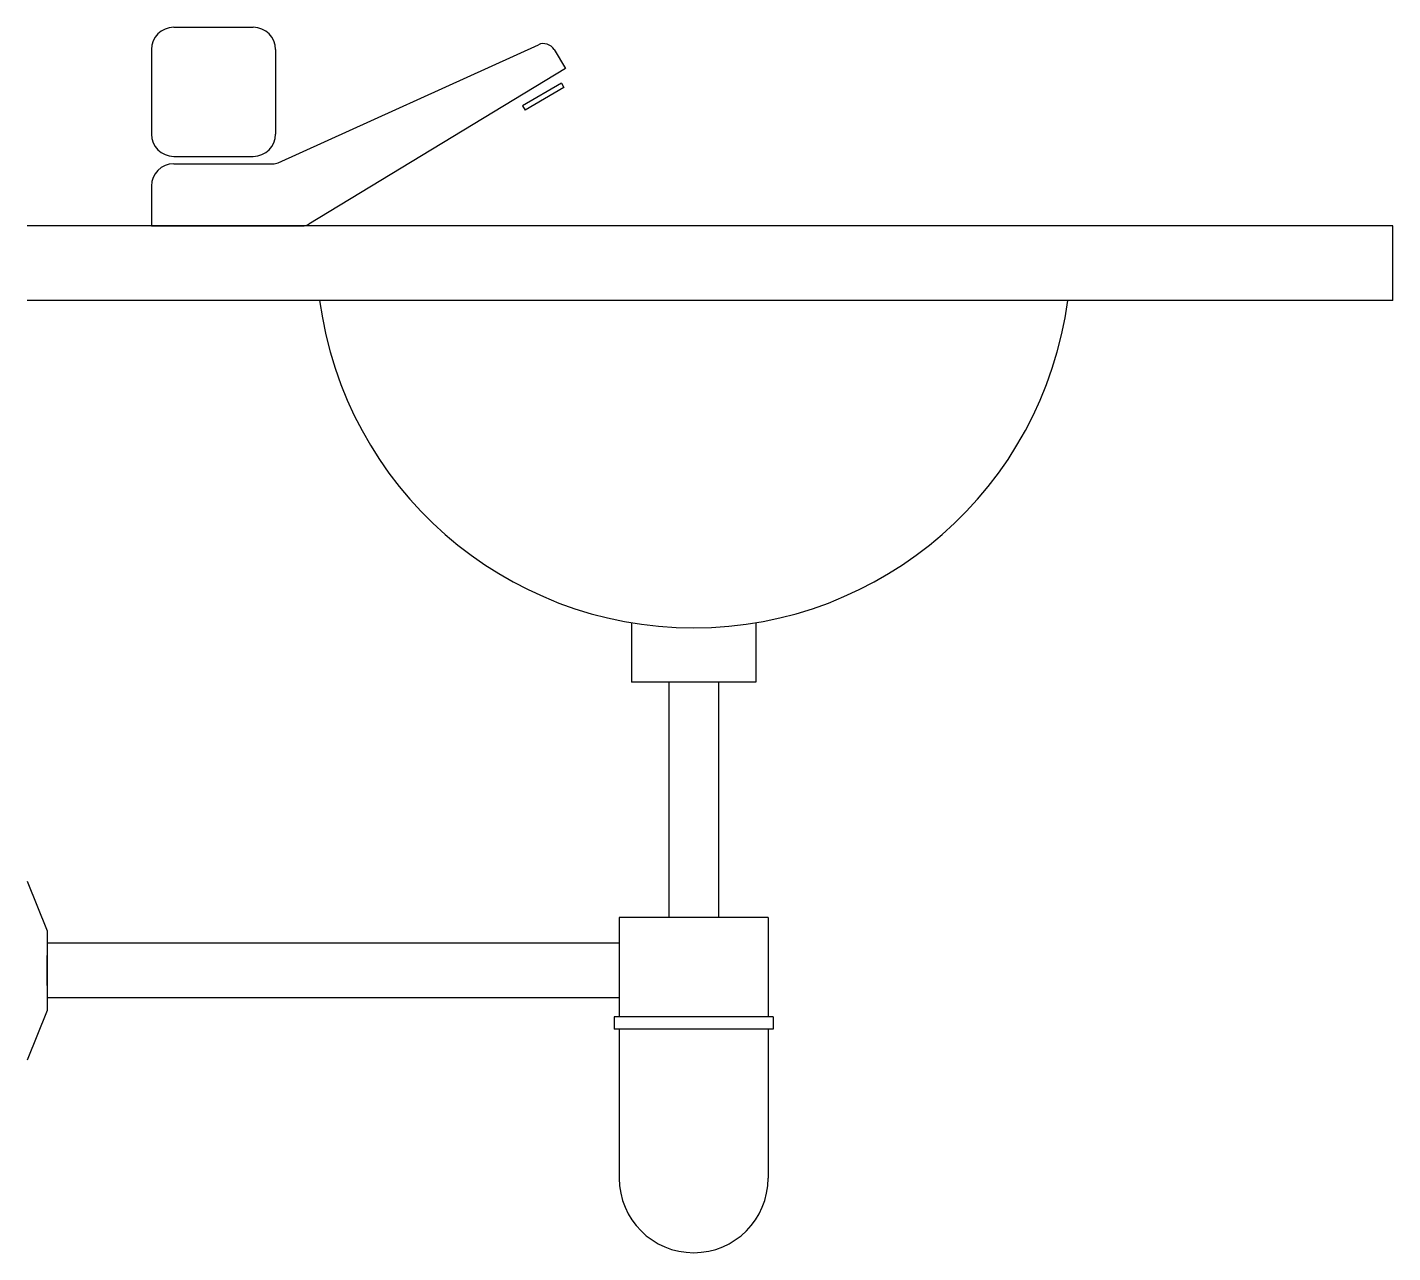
# Model space of a CAD drawing. Header units: millimetres. Extents: x -2898.151 to -2897.601, y 2977.806 to 2978.3.
import ezdxf

# ---------------------------------------------------------------- set-up
doc = ezdxf.new("R2010")
doc.units = ezdxf.units.MM
doc.header["$LTSCALE"] = 10
doc.layers.add('banheiro_louças', color=2, linetype='Continuous')

msp = doc.modelspace()

# ---------------------------------------------------------------- linework, layer by layer
at = {"layer": 'banheiro_louças'}
for p, q in [((-2898.091726060271, 2978.2996920086), (-2898.059726060271, 2978.2996920086)), ((-2898.100726060271, 2978.2906920086), (-2898.100726060271, 2978.256692008601)), ((-2898.050726060271, 2978.2906920086), (-2898.050726060271, 2978.256692008601)), ((-2898.049742240129, 2978.245137882782), (-2897.94486657557, 2978.292668268821)), ((-2897.938524299695, 2978.29070181147), (-2897.93391899504, 2978.283087644396)), ((-2897.93391899504, 2978.283087644396), (-2898.037275345759, 2978.220416585132)), ((-2897.935606464857, 2978.277196791638), (-2897.951253912253, 2978.267992334203)), ((-2897.934592418333, 2978.275472926896), (-2897.950239865729, 2978.266268469462)), ((-2897.935606464857, 2978.277196791638), (-2897.934592418333, 2978.275472926896)), ((-2897.951253912253, 2978.267992334203), (-2897.950239865729, 2978.266268469462)), ((-2898.091726060271, 2978.247692008601), (-2898.059726060271, 2978.247692008601)), ((-2898.091726060271, 2978.2446920086), (-2898.051806201861, 2978.2446920086)), ((-2898.100726060271, 2978.2356920086), (-2898.100726060271, 2978.2196920086)), ((-2898.100726060271, 2978.2196920086), (-2898.039867787497, 2978.2196920086)), ((-2897.907294887936, 2978.059829704315), (-2897.907294887936, 2978.035888980358)), ((-2897.857294887936, 2978.059829704315), (-2897.857294887936, 2978.035888980358)), ((-2897.857294887936, 2978.035888980358), (-2897.907294887936, 2978.035888980358)), ((-2897.892294887936, 2978.035888980358), (-2897.892294887936, 2977.941018288779)), ((-2897.872294887936, 2978.035888980358), (-2897.872294887936, 2977.941018288779)), ((-2898.150726060268, 2977.955752751647), (-2898.142751464741, 2977.935752751647)), ((-2897.912294887936, 2977.941018288779), (-2897.912294887936, 2977.901018288779)), ((-2897.852294887936, 2977.941018288779), (-2897.912294887936, 2977.941018288779)), ((-2897.852294887936, 2977.941018288779), (-2897.852294887936, 2977.901018288779)), ((-2898.142751464741, 2977.935752751647), (-2898.142751464741, 2977.903631265553)), ((-2897.912294887935, 2977.930752751647), (-2898.142751464741, 2977.930752751647)), ((-2898.142751464741, 2977.913631265553), (-2898.142751464741, 2977.925752751647)), ((-2898.142751464741, 2977.903631265553), (-2898.150726060268, 2977.883631265554)), ((-2897.912294887935, 2977.908631265553), (-2898.142751464741, 2977.908631265553)), ((-2897.914294887936, 2977.901018288779), (-2897.914294887936, 2977.896018288779)), ((-2897.850294887936, 2977.901018288779), (-2897.914294887936, 2977.901018288779)), ((-2897.850294887936, 2977.901018288779), (-2897.850294887936, 2977.896018288779)), ((-2897.850294887936, 2977.896018288779), (-2897.914294887936, 2977.896018288779)), ((-2897.912294887936, 2977.896018288779), (-2897.912294887936, 2977.836018288779)), ((-2897.852294887936, 2977.896018288779), (-2897.852294887936, 2977.836018288779))]:
    msp.add_line(p, q, dxfattribs=at)
at = {"layer": 'banheiro_louças', "color": 3}
for p, q in [((-2897.600726060271, 2978.2196920086), (-2898.150726060271, 2978.2196920086)), ((-2897.600726060271, 2978.189692008601), (-2897.600726060271, 2978.2196920086)), ((-2897.600726060271, 2978.189692008601), (-2898.150726060271, 2978.189692008601))]:
    msp.add_line(p, q, dxfattribs=at)
at = {"layer": 'banheiro_louças'}
for centre, radius, start, end in [((-2898.091726060271, 2978.2906920086), 0.009000000000000001, 90.00000000000978, 180), ((-2898.059726060271, 2978.2906920086), 0.009000000000000001, 0, 90), ((-2897.942802613838, 2978.288114143003), 0.005, 31.16696145689794, 114.380366751342), ((-2898.091726060271, 2978.256692008601), 0.009000000000000001, 180, 270), ((-2898.059726060271, 2978.256692008601), 0.009000000000000001, 270, 0), ((-2898.091726060271, 2978.2356920086), 0.009000000000000001, 90, 180), ((-2898.051806201861, 2978.2496920086), 0.005, 270.0000000000098, 294.3803667513391), ((-2898.039867787497, 2978.2246920086), 0.005, 270.0000000000065, 301.2309073698669), ((-2897.882294887936, 2978.209766355475), 0.1520065767033807, 187.5887843635552, 352.4112156364448), ((-2897.882294887936, 2977.836018288779), 0.02999999999999403, 180, 359.999999999987)]:
    msp.add_arc(centre, radius, start, end, dxfattribs=at)

doc.saveas('drawing.dxf')
